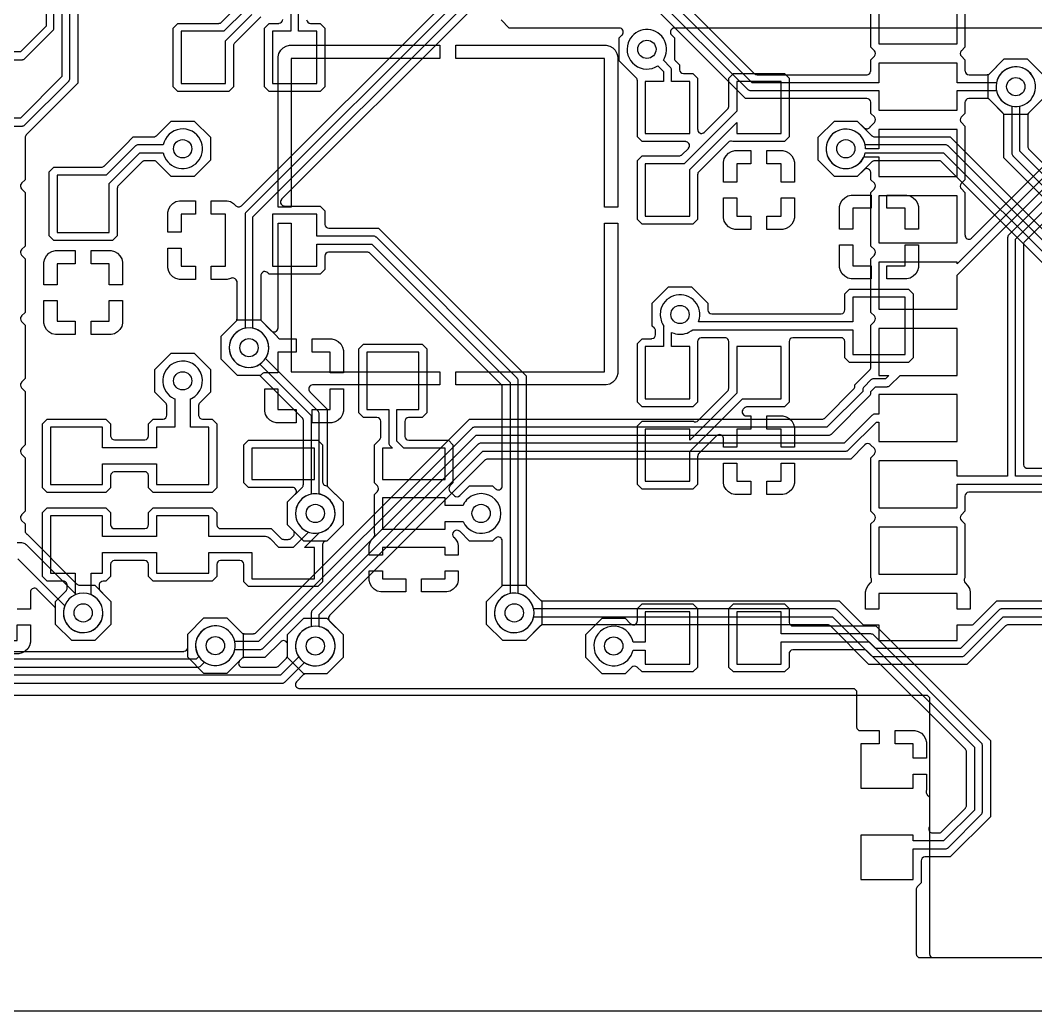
# Model space of a CAD drawing. Header units: millimetres. Extents: x 0 to 122, y 0 to 48.
# Drawn here: x 55.31 to 74.76, y 0 to 18.97 of the extents above; entities that cross this region are included whole.
import ezdxf

# ---------------------------------------------------------------- set-up
doc = ezdxf.new("R2010")
doc.units = ezdxf.units.MM

msp = doc.modelspace()

# ---------------------------------------------------------------- linework, layer by layer
at = {"layer": '16_copper'}
for points in [[(76.124, 43.783), (76.124, 18.491), (75.936, 18.491), (75.924, 18.537, 1), (75.206, 18.293), (75.225, 18.247, 0.714263), (75.936, 18.339), (76.124, 18.339), (76.124, 17.177), (73.25, 14.303), (73.25, 14.34), (71.75, 14.34), (71.75, 13.44), (73.25, 13.44), (73.25, 14.087), (76.254, 17.091), (76.259, 17.098), (76.264, 17.104, 0.087651), (76.274, 17.129), (76.275, 17.136), (76.276, 17.145), (76.276, 43.815)], [(55.123, 18.215), (55.345, 18.215), (55.353, 18.216), (55.362, 18.217, 0.087654), (55.386, 18.227), (55.392, 18.232), (55.399, 18.238), (55.934, 18.773), (55.939, 18.78), (55.944, 18.786, 0.087651), (55.954, 18.811), (55.955, 18.818), (55.956, 18.827), (55.956, 21.854), (56.002, 21.866, 1), (55.758, 22.584), (55.712, 22.565, 0.714263), (55.804, 21.854), (55.804, 18.858), (55.313, 18.368), (55.091, 18.368)], [(55.123, 16.945), (55.345, 16.945), (55.353, 16.946), (55.362, 16.947, 0.087654), (55.386, 16.957), (55.392, 16.962), (55.399, 16.968), (56.239, 17.808), (56.244, 17.814), (56.249, 17.821, 0.087651), (56.259, 17.845), (56.26, 17.853), (56.261, 17.862), (56.261, 21.589)], [(56.413, 21.495), (56.413, 17.767), (55.425, 16.778), (55.42, 16.771), (55.414, 16.765, 0.087651), (55.404, 16.74), (55.404, 16.733), (55.402, 16.724), (55.402, 15.917), (55.334, 15.849), (55.331, 15.844, 0.392527), (55.334, 15.741), (55.402, 15.673), (55.402, 14.647), (55.334, 14.579), (55.331, 14.574, 0.392527), (55.334, 14.471), (55.402, 14.403), (55.402, 13.377), (55.334, 13.309), (55.331, 13.304, 0.392527), (55.334, 13.201), (55.402, 13.133), (55.402, 12.107), (55.334, 12.039), (55.331, 12.034, 0.392527), (55.334, 11.931), (55.402, 11.863), (55.402, 10.837), (55.334, 10.769), (55.331, 10.764, 0.392527), (55.334, 10.661), (55.402, 10.593), (55.402, 9.567), (55.334, 9.499), (55.331, 9.494, 0.392527), (55.334, 9.391), (55.402, 9.323), (55.402, 9.191), (55.403, 9.185, 0.227035), (55.438, 9.127), (55.441, 9.125), (56.393, 8.173), (56.4, 8.168), (56.406, 8.162, 0.087651), (56.431, 8.152), (56.438, 8.152), (56.447, 8.151), (56.735, 8.151), (57.046, 7.84), (57.046, 7.4), (56.735, 7.089), (56.295, 7.089), (55.984, 7.4), (55.984, 7.688), (55.983, 7.696), (55.983, 7.705, 0.087654), (55.972, 7.729), (55.967, 7.735), (55.962, 7.742), (55.634, 8.07), (55.632, 8.072), (55.63, 8.074, 0.54841), (55.507, 8.037), (55.506, 8.028), (55.504, 8.021, 0.01577), (55.504, 8.016), (55.504, 7.692), (55.25, 7.692)], [(65.614, 21.274), (69.241, 17.646), (69.248, 17.641), (69.254, 17.636, 0.087651), (69.279, 17.626), (69.286, 17.625), (69.295, 17.624), (71.75, 17.624), (71.75, 17.25), (73.25, 17.25), (73.25, 17.624), (74.004, 17.624), (74.016, 17.578, 1), (74.734, 17.822), (74.715, 17.868, 0.714263), (74.004, 17.776), (73.25, 17.776), (73.25, 18.15), (71.75, 18.15), (71.75, 17.776), (69.327, 17.776), (65.721, 21.381)], [(65.958, 21.36), (69.367, 17.951), (69.374, 17.946), (69.381, 17.94, 0.087651), (69.405, 17.93), (69.413, 17.93), (69.421, 17.929), (71.521, 17.929), (71.527, 17.929, 0.334879), (71.595, 17.989), (71.597, 17.994), (71.597, 17.998), (71.597, 17.998), (71.597, 18), (71.598, 18.005), (71.598, 18.213), (71.666, 18.281), (71.669, 18.286, 0.392527), (71.666, 18.389), (71.598, 18.457), (71.598, 19.483)], [(75.439, 9.931), (73.479, 9.931), (73.473, 9.931, 0.392588), (73.402, 9.855), (73.402, 9.567), (73.334, 9.499), (73.331, 9.494, 0.39257), (73.334, 9.391), (73.402, 9.323), (73.402, 8.296), (73.399, 8.292, 0.371201), (73.406, 8.193), (73.453, 8.146), (73.487, 8.088), (73.504, 8.023), (73.504, 7.692), (73.25, 7.692), (73.25, 7.99), (71.75, 7.99), (71.75, 7.692), (71.496, 7.692), (71.496, 8.023), (71.513, 8.088), (71.547, 8.146), (71.594, 8.193, 0.071785), (71.607, 8.21), (71.609, 8.216, 0.200634), (71.603, 8.288), (71.601, 8.293), (71.598, 8.296), (71.598, 9.323), (71.666, 9.391), (71.669, 9.396, 0.392527), (71.666, 9.499), (71.598, 9.567), (71.598, 10.593), (71.666, 10.661), (71.669, 10.666, 0.39257), (71.666, 10.769), (71.595, 10.839), (71.591, 10.843, 0.39257), (71.487, 10.839), (71.215, 10.566), (64.261, 10.566), (64.253, 10.565), (64.244, 10.565, 0.087654), (64.22, 10.554), (64.214, 10.549), (64.207, 10.544), (61.233, 7.57), (61.23, 7.565, 0.39257), (61.233, 7.462), (61.491, 7.205), (61.491, 6.765), (61.18, 6.454), (60.74, 6.454), (60.429, 6.765), (60.429, 7.013), (60.429, 7.016), (60.429, 7.019, 0.54841), (60.316, 7.08), (60.309, 7.074), (60.303, 7.07, 0.015772), (60.299, 7.067), (59.996, 6.764), (59.601, 6.764), (59.592, 6.763), (59.584, 6.762, 0.087654), (59.559, 6.752), (59.554, 6.747), (59.547, 6.742), (59.267, 6.462), (58.828, 6.462), (58.517, 6.773), (58.517, 7.212), (58.828, 7.523), (59.267, 7.523), (59.547, 7.244), (59.554, 7.238), (59.56, 7.233, 0.087651), (59.585, 7.223), (59.592, 7.222), (59.601, 7.221), (59.775, 7.221), (59.784, 7.222), (59.792, 7.223, 0.087654), (59.817, 7.233), (59.822, 7.238), (59.829, 7.244), (63.914, 11.328), (70.664, 11.328), (70.672, 11.33), (70.68, 11.33, 0.087654), (70.705, 11.341), (70.71, 11.345), (70.717, 11.351), (71.27, 11.904), (71.276, 11.911), (71.281, 11.917, 0.087651), (71.291, 11.942), (71.292, 11.949), (71.293, 11.958), (71.293, 11.989), (71.575, 12.272), (71.58, 12.279), (71.586, 12.285, 0.087651), (71.596, 12.31), (71.596, 12.317), (71.598, 12.326), (71.598, 13.133), (71.666, 13.201), (71.669, 13.206, 0.392527), (71.666, 13.309), (71.598, 13.377), (71.598, 14.403), (71.666, 14.471), (71.669, 14.476, 0.39257), (71.666, 14.579), (71.598, 14.647), (71.598, 15.673), (71.666, 15.741), (71.669, 15.746, 0.392527), (71.666, 15.849), (71.598, 15.917), (71.598, 16.053), (71.597, 16.056), (71.597, 16.059, 0.548396), (71.484, 16.12), (71.477, 16.114), (71.471, 16.11, 0.015772), (71.468, 16.107), (71.34, 15.979), (70.9, 15.979), (70.589, 16.29), (70.589, 16.73), (70.9, 17.041), (71.34, 17.041), (71.468, 16.913), (71.47, 16.911), (71.472, 16.909, 0.414972), (71.586, 16.926), (71.589, 16.934), (71.591, 16.936), (71.666, 17.011), (71.669, 17.016, 0.392527), (71.666, 17.119), (71.598, 17.187), (71.598, 17.395), (71.597, 17.401, 0.392588), (71.521, 17.471), (69.2, 17.471), (65.635, 21.037)], [(73.402, 19.483), (73.402, 18.457), (73.334, 18.389), (73.331, 18.384, 0.39257), (73.334, 18.281), (73.402, 18.213), (73.402, 18.005), (73.403, 17.999, 0.392588), (73.479, 17.929), (73.822, 17.929), (73.83, 17.93), (73.839, 17.93, 0.087654), (73.863, 17.941), (73.869, 17.946), (73.876, 17.951), (74.155, 18.231), (74.595, 18.231), (74.906, 17.92)], [(74.906, 17.48), (74.595, 17.169), (74.155, 17.169), (73.876, 17.449), (73.869, 17.454), (73.862, 17.46, 0.087651), (73.838, 17.47), (73.83, 17.47), (73.822, 17.471), (73.479, 17.471), (73.473, 17.471, 0.392588), (73.402, 17.395), (73.402, 17.187), (73.334, 17.119), (73.331, 17.114, 0.39257), (73.334, 17.011), (73.402, 16.943), (73.402, 15.917), (73.334, 15.849), (73.331, 15.844, 0.39257), (73.334, 15.741), (73.402, 15.673), (73.402, 14.855), (73.403, 14.852), (73.403, 14.849, 0.54841), (73.516, 14.788), (73.523, 14.793), (73.529, 14.797, 0.015772), (73.532, 14.801), (75.949, 17.217)], [(76.429, 17.05), (74.241, 14.863), (74.236, 14.856), (74.231, 14.85, 0.087651), (74.221, 14.825), (74.22, 14.818), (74.219, 14.809), (74.219, 10.236), (73.25, 10.236), (73.25, 10.53), (71.75, 10.53), (71.75, 9.63), (73.25, 9.63), (73.25, 10.084), (75.533, 10.084)], [(76.733, 16.924), (74.546, 14.737), (74.541, 14.73), (74.535, 14.723, 0.087651), (74.525, 14.699), (74.525, 14.691), (74.524, 14.683), (74.524, 10.465), (74.524, 10.459, 0.392588), (74.6, 10.389), (75.66, 10.389)], [(55.262, 8.658), (56.162, 7.757), (56.156, 7.742, 0.534509), (56.54, 7.242), (56.589, 7.248, 1), (56.441, 7.992), (56.393, 7.979), (56.378, 7.973), (55.433, 8.918), (55.428, 8.921), (55.424, 8.926, 0.153125), (55.341, 8.962), (55.325, 8.962), (55.25, 8.962)], [(81.321, 7.391), (74.23, 7.391), (74.221, 7.39), (74.213, 7.389, 0.087654), (74.188, 7.379), (74.183, 7.374), (74.176, 7.369), (73.439, 6.633), (71.561, 6.633), (70.824, 7.369), (70.818, 7.374), (70.811, 7.38, 0.087651), (70.787, 7.39), (70.779, 7.39), (70.77, 7.391), (65.323, 7.391), (65.315, 7.39), (65.306, 7.389, 0.087654), (65.282, 7.379), (65.276, 7.374), (65.269, 7.369), (64.99, 7.089), (64.55, 7.089), (64.239, 7.4), (64.239, 7.84), (64.55, 8.151), (64.99, 8.151), (65.269, 7.871), (65.276, 7.866), (65.283, 7.86, 0.087651), (65.307, 7.85), (65.315, 7.85), (65.323, 7.849), (70.991, 7.849), (71.43, 7.41), (71.437, 7.405), (71.443, 7.399, 0.087651), (71.468, 7.389), (71.475, 7.389), (71.484, 7.388), (71.75, 7.388), (71.75, 7.09), (73.25, 7.09), (73.25, 7.388), (73.516, 7.388), (73.524, 7.389), (73.533, 7.389, 0.087654), (73.557, 7.4), (73.563, 7.405), (73.57, 7.41), (74.009, 7.849), (81.321, 7.849)], [(81.55, 7.696), (74.103, 7.696), (74.095, 7.695), (74.086, 7.694, 0.087654), (74.062, 7.684), (74.056, 7.679), (74.049, 7.674), (73.313, 6.938), (71.687, 6.938), (70.951, 7.674), (70.944, 7.679), (70.937, 7.684, 0.087651), (70.913, 7.694), (70.905, 7.695), (70.897, 7.696), (65.141, 7.696), (65.129, 7.742, 1), (64.411, 7.498), (64.43, 7.452, 0.714263), (65.141, 7.544), (70.865, 7.544), (71.601, 6.808), (71.608, 6.802), (71.615, 6.797, 0.087651), (71.639, 6.787), (71.647, 6.786), (71.655, 6.785), (73.345, 6.785), (73.353, 6.786), (73.362, 6.787, 0.087654), (73.386, 6.797), (73.392, 6.802), (73.399, 6.808), (74.135, 7.544), (81.55, 7.544)], [(54.324, 6.045), (72.676, 6.045), (72.72, 6.001), (72.72, 1.092), (72.721, 1.087, 0.392576), (72.796, 1.016), (90.511, 1.016)]]:
    msp.add_lwpolyline(points, format="xyb", dxfattribs=at)
for points in [[(56.109, 21.621), (56.109, 17.893), (55.313, 17.098), (55.091, 17.098)], [(75.565, 10.236), (74.371, 10.236), (74.371, 14.777), (76.559, 16.965)]]:
    msp.add_lwpolyline(points, dxfattribs=at)
for points in [[(73.25, 19.42), (71.75, 19.42), (71.75, 18.52), (73.25, 18.52)], [(60.246, 15.392), (60.246, 18.273), (60.263, 18.338), (60.297, 18.396), (60.344, 18.443), (60.402, 18.477), (60.467, 18.494), (63.348, 18.494), (63.348, 18.24), (60.5, 18.24), (60.5, 15.392)], [(66.5, 15.392), (66.5, 18.24), (63.652, 18.24), (63.652, 18.494), (66.533, 18.494), (66.598, 18.477), (66.656, 18.443), (66.703, 18.396), (66.737, 18.338), (66.754, 18.273), (66.754, 15.392)], [(73.25, 15.61), (71.75, 15.61), (71.75, 14.71), (73.25, 14.71)], [(63.652, 11.986), (63.652, 12.24), (66.5, 12.24), (66.5, 15.088), (66.754, 15.088), (66.754, 12.207), (66.737, 12.142), (66.703, 12.084), (66.656, 12.037), (66.598, 12.003), (66.533, 11.986)], [(73.25, 9.26), (71.75, 9.26), (71.75, 8.36), (73.25, 8.36)], [(54.652, 6.836), (54.652, 7.09), (55.25, 7.09), (55.25, 7.388), (55.504, 7.388), (55.504, 7.057), (55.487, 6.992), (55.453, 6.934), (55.406, 6.887), (55.348, 6.853), (55.283, 6.836)]]:
    msp.add_lwpolyline(points, close=True, dxfattribs=at)
for points in [[(73.25, 16.88), (71.75, 16.88), (71.75, 16.506), (71.498, 16.506), (71.498, 16.535, 1), (70.742, 16.485), (70.748, 16.436, 0.716592), (71.46, 16.342), (71.465, 16.354), (71.75, 16.354), (71.75, 15.98), (73.25, 15.98)], [(60.74, 8.994), (60.429, 9.305), (60.429, 9.745), (60.709, 10.024), (60.714, 10.031), (60.72, 10.038, 0.087651), (60.73, 10.062), (60.73, 10.07), (60.731, 10.078), (60.731, 11.304), (60.731, 11.309), (60.731, 11.314), (60.73, 11.317), (60.73, 11.321, 0.01577), (60.728, 11.325), (60.725, 11.332), (60.724, 11.335), (60.723, 11.336), (60.722, 11.341, 0.015774), (60.719, 11.345), (60.714, 11.351), (60.713, 11.353), (60.712, 11.353), (60.712, 11.354), (60.709, 11.358), (59.92, 12.147), (59.913, 12.152), (59.906, 12.158, 0.087651), (59.882, 12.168), (59.874, 12.168), (59.866, 12.169), (59.47, 12.169), (59.159, 12.48), (59.159, 12.92), (59.47, 13.231), (59.91, 13.231), (60.116, 13.024), (60.118, 13.023), (60.12, 13.021, 0.54841), (60.243, 13.058), (60.244, 13.066), (60.246, 13.074, 0.01577), (60.246, 13.078), (60.246, 15.088), (60.5, 15.088), (60.5, 12.24), (63.348, 12.24), (63.348, 11.986), (60.911, 11.986), (60.908, 11.986), (60.906, 11.986, 0.54841), (60.845, 11.873), (60.85, 11.866), (60.854, 11.859, 0.015772), (60.857, 11.856), (61.189, 11.525), (61.189, 10.078), (61.189, 10.072), (61.189, 10.072), (61.189, 10.072), (61.19, 10.07), (61.19, 10.061, 0.087654), (61.201, 10.037), (61.206, 10.031), (61.211, 10.024), (61.491, 9.745), (61.491, 9.305), (61.18, 8.994)], [(59.121, 6.621, 0.301666), (59.419, 6.916), (59.902, 6.916), (59.91, 6.918), (59.918, 6.918, 0.087654), (59.943, 6.929), (59.948, 6.933), (59.955, 6.939), (64.04, 11.024), (70.79, 11.024), (70.798, 11.025), (70.807, 11.025, 0.087654), (70.831, 11.036), (70.837, 11.041), (70.844, 11.046), (71.575, 11.778), (71.58, 11.784), (71.586, 11.791, 0.087651), (71.596, 11.815), (71.596, 11.823), (71.598, 11.831), (71.598, 11.863), (71.687, 11.952), (71.909, 11.952), (71.917, 11.954), (71.925, 11.954, 0.087654), (71.95, 11.965), (71.956, 11.969), (71.962, 11.975), (72.158, 12.17), (73.25, 12.17), (73.25, 13.07), (71.75, 13.07), (71.75, 12.17), (71.942, 12.17), (71.877, 12.105), (71.655, 12.105), (71.647, 12.104), (71.638, 12.103, 0.087654), (71.614, 12.093), (71.608, 12.088), (71.601, 12.082), (71.468, 11.949), (71.462, 11.942), (71.457, 11.935, 0.087651), (71.447, 11.911), (71.446, 11.903), (71.445, 11.895), (71.445, 11.863), (70.758, 11.176), (64.009, 11.176), (64, 11.175), (63.992, 11.174, 0.087654), (63.967, 11.164), (63.962, 11.159), (63.955, 11.154), (59.87, 7.069), (59.419, 7.069), (59.406, 7.114, 1), (58.688, 6.871), (58.707, 6.825, 0.303347), (59.072, 6.614)], [(61.034, 9.153, 0.818106), (61.036, 9.896), (61.036, 11.43), (61.035, 11.438), (61.034, 11.447, 0.087654), (61.024, 11.471), (61.019, 11.477), (61.014, 11.484), (60.006, 12.491), (60.03, 12.532, 1), (59.35, 12.868), (59.331, 12.822, 0.714262), (59.899, 12.384), (60.884, 11.398), (60.884, 9.896), (60.838, 9.884, 0.876976), (60.985, 9.147)], [(61.034, 6.613, 0.818106), (61.036, 7.356), (61.036, 7.588), (64.167, 10.719), (71.12, 10.719), (71.128, 10.72), (71.137, 10.721, 0.087654), (71.161, 10.731), (71.167, 10.736), (71.174, 10.741), (71.707, 11.274), (71.75, 11.274), (71.75, 10.9), (73.25, 10.9), (73.25, 11.8), (71.75, 11.8), (71.75, 11.426), (71.675, 11.426), (71.667, 11.425), (71.658, 11.424, 0.087654), (71.634, 11.414), (71.628, 11.409), (71.621, 11.404), (71.088, 10.871), (64.135, 10.871), (64.127, 10.87), (64.118, 10.869, 0.087654), (64.094, 10.859), (64.088, 10.854), (64.081, 10.849), (60.906, 7.674), (60.901, 7.667), (60.896, 7.661, 0.087651), (60.886, 7.636), (60.885, 7.629), (60.884, 7.62), (60.884, 7.356), (60.838, 7.344, 0.876976), (60.985, 6.607)]]:
    msp.add_lwpolyline(points, format="xyb", close=True, dxfattribs=at)
at = {"layer": '1_copper'}
for points in [[(60.99, 18.76), (60.641, 18.76), (60.641, 19.258), (60.751, 19.369), (60.792, 19.345, 1), (61.128, 20.025), (61.082, 20.044, 0.714262), (60.644, 19.476), (60.511, 19.344), (60.506, 19.337), (60.501, 19.331, 0.087651), (60.491, 19.306), (60.49, 19.299), (60.489, 19.29), (60.489, 18.76), (60.14, 18.76), (60.14, 17.76), (60.99, 17.76)], [(68.13, 17.8), (67.781, 17.8), (67.781, 18.02), (67.78, 18.028), (67.779, 18.037, 0.087654), (67.769, 18.061), (67.764, 18.067), (67.759, 18.074), (67.626, 18.206), (67.65, 18.247, 1), (66.97, 18.583), (66.951, 18.537, 0.714262), (67.519, 18.099), (67.629, 17.988), (67.629, 17.8), (67.28, 17.8), (67.28, 16.8), (68.13, 16.8)], [(76.909, 13.598, 1), (76.761, 14.342), (76.713, 14.329, 0.063998), (76.626, 14.286), (74.451, 16.462), (74.451, 17.329), (74.497, 17.341, 1), (74.253, 18.059), (74.207, 18.04, 0.714263), (74.299, 17.329), (74.299, 16.43), (74.3, 16.422), (74.301, 16.413, 0.087654), (74.311, 16.389), (74.316, 16.383), (74.321, 16.376), (76.519, 14.179), (76.495, 14.138, 0.577348), (76.86, 13.592)], [(55.952, 14.753), (55.863, 14.842), (55.863, 16.068), (55.952, 16.157), (56.863, 16.157), (56.871, 16.159), (56.879, 16.159, 0.087654), (56.904, 16.17), (56.909, 16.174), (56.916, 16.18), (57.319, 16.582), (57.475, 16.739), (57.867, 16.739), (57.875, 16.74), (57.884, 16.74, 0.087654), (57.908, 16.751), (57.914, 16.756), (57.921, 16.761), (58.2, 17.041), (58.64, 17.041), (58.951, 16.73), (58.951, 16.29), (58.64, 15.979), (58.2, 15.979), (57.921, 16.259), (57.914, 16.264), (57.907, 16.27, 0.087651), (57.883, 16.28), (57.875, 16.28), (57.867, 16.281), (57.696, 16.281), (57.688, 16.28), (57.679, 16.28, 0.087654), (57.655, 16.269), (57.649, 16.264), (57.642, 16.259), (57.19, 15.806), (57.185, 15.8), (57.179, 15.793, 0.087651), (57.169, 15.769), (57.169, 15.761), (57.167, 15.753), (57.167, 14.842), (57.078, 14.753)], [(57.015, 15.847), (57.602, 16.434), (58.049, 16.434), (58.061, 16.388, 1), (58.779, 16.632), (58.76, 16.678, 0.714263), (58.049, 16.586), (57.57, 16.586), (57.562, 16.585), (57.553, 16.584, 0.087654), (57.529, 16.574), (57.523, 16.569), (57.516, 16.564), (56.957, 16.005), (56.015, 16.005), (56.015, 14.905), (57.015, 14.905)], [(75.639, 13.598, 1), (75.491, 14.342), (75.443, 14.329, 0.063998), (75.356, 14.286), (73.079, 16.564), (73.072, 16.569), (73.066, 16.574, 0.087651), (73.041, 16.584), (73.034, 16.585), (73.025, 16.586), (71.491, 16.586), (71.479, 16.632, 1), (70.761, 16.388), (70.78, 16.342, 0.714263), (71.491, 16.434), (72.993, 16.434), (75.249, 14.179), (75.225, 14.138, 0.577348), (75.59, 13.592)], [(64.844, 7.248, 0.818106), (64.846, 7.991), (64.846, 12.065), (64.845, 12.073), (64.844, 12.082, 0.087654), (64.834, 12.106), (64.829, 12.112), (64.824, 12.119), (62.129, 14.814), (62.122, 14.819), (62.116, 14.824, 0.087651), (62.091, 14.834), (62.084, 14.835), (62.075, 14.836), (60.99, 14.836), (60.99, 15.26), (60.14, 15.26), (60.14, 14.26), (60.99, 14.26), (60.99, 14.684), (62.043, 14.684), (64.694, 12.033), (64.694, 7.991), (64.648, 7.979, 0.876976), (64.795, 7.242)], [(67.217, 9.988), (67.128, 10.077), (67.128, 11.203), (67.217, 11.292), (68.197, 11.292), (68.2, 11.29, 0.332584), (68.29, 11.303), (68.855, 11.869), (68.86, 11.875), (68.866, 11.882, 0.087651), (68.876, 11.906), (68.876, 11.914), (68.878, 11.922), (68.878, 12.815), (68.878, 12.815), (68.878, 12.821, 0.31596), (68.823, 12.889), (68.814, 12.89), (68.807, 12.891, 0.01653), (68.802, 12.891), (68.358, 12.891), (68.355, 12.891), (68.352, 12.891, 0.370925), (68.282, 12.82), (68.282, 12.815), (68.282, 12.815), (68.282, 11.657), (68.193, 11.568), (67.217, 11.568), (67.128, 11.657), (67.128, 12.783), (67.217, 12.872), (67.4, 12.872), (67.406, 12.873, 0.392588), (67.476, 12.949), (67.476, 13.022), (67.475, 13.03), (67.475, 13.039, 0.087654), (67.464, 13.063), (67.459, 13.069), (67.454, 13.076), (67.414, 13.115), (67.414, 13.555), (67.725, 13.866), (68.165, 13.866), (68.476, 13.555), (68.476, 13.425), (68.476, 13.419, 0.392588), (68.552, 13.349), (71.026, 13.349), (71.032, 13.349, 0.392588), (71.103, 13.425), (71.103, 13.733), (71.192, 13.822), (72.318, 13.822), (72.407, 13.733), (72.407, 12.507), (72.318, 12.418), (71.192, 12.418), (71.103, 12.507), (71.103, 12.815), (71.102, 12.821, 0.392588), (71.026, 12.891), (70.108, 12.891), (70.105, 12.891), (70.102, 12.891, 0.370925), (70.032, 12.82), (70.032, 12.815), (70.032, 12.815), (70.032, 11.657), (69.943, 11.568), (69.232, 11.568), (69.224, 11.566), (69.216, 11.566, 0.069383), (69.191, 11.555), (69.186, 11.551), (69.179, 11.545), (69.157, 11.524, 0.572911), (69.191, 11.397), (69.199, 11.396), (69.206, 11.394, 0.015791), (69.211, 11.394), (69.303, 11.394), (69.303, 11.14), (69.03, 11.14), (69.03, 10.792), (68.776, 10.792), (68.776, 10.959), (68.776, 10.962), (68.776, 10.964, 0.54841), (68.663, 11.025), (68.656, 11.02), (68.649, 11.016, 0.015772), (68.646, 11.013), (68.305, 10.671), (68.302, 10.668), (68.301, 10.667), (68.299, 10.664), (68.294, 10.658, 0.015775), (68.292, 10.654), (68.29, 10.65), (68.289, 10.649), (68.288, 10.644), (68.285, 10.638, 0.015767), (68.284, 10.634), (68.284, 10.63), (68.283, 10.628), (68.283, 10.623), (68.282, 10.618), (68.282, 10.077), (68.193, 9.988)], [(68.13, 12.72), (67.781, 12.72), (67.781, 12.993), (67.823, 12.976, 0.198911), (68.113, 12.995), (68.156, 13.02), (68.187, 13.044), (71.255, 13.044), (71.255, 12.57), (72.255, 12.57), (72.255, 13.67), (71.255, 13.67), (71.255, 13.196), (68.297, 13.196), (68.304, 13.213, 1), (67.586, 13.457), (67.573, 13.409, 0.165099), (67.605, 13.167), (67.63, 13.124), (67.633, 13.12), (67.632, 13.116, 0.015767), (67.631, 13.111), (67.63, 13.104), (67.629, 13.095), (67.629, 12.72), (67.28, 12.72), (67.28, 11.72), (68.13, 11.72)], [(55.825, 9.927), (55.736, 10.016), (55.736, 11.242), (55.825, 11.331), (56.951, 11.331), (57.04, 11.242), (57.04, 11.01), (57.041, 11.004, 0.392588), (57.117, 10.934), (57.691, 10.934), (57.697, 10.935, 0.392588), (57.768, 11.01), (57.768, 11.242), (57.857, 11.331), (58.039, 11.331), (58.045, 11.332, 0.392588), (58.115, 11.408), (58.115, 11.588), (58.114, 11.596), (58.113, 11.605, 0.087654), (58.103, 11.629), (58.098, 11.635), (58.093, 11.642), (57.889, 11.845), (57.889, 12.285), (58.2, 12.596), (58.64, 12.596), (58.951, 12.285), (58.951, 11.845), (58.747, 11.642), (58.742, 11.635), (58.737, 11.628, 0.087651), (58.727, 11.604), (58.726, 11.596), (58.725, 11.588), (58.725, 11.408), (58.726, 11.402, 0.392588), (58.801, 11.331), (58.983, 11.331), (59.072, 11.242), (59.072, 10.016), (58.983, 9.927), (57.857, 9.927), (57.768, 10.016), (57.768, 10.248), (57.767, 10.254, 0.392588), (57.691, 10.324), (57.117, 10.324), (57.111, 10.323, 0.392588), (57.04, 10.248), (57.04, 10.016), (56.951, 9.927)], [(63.445, 10.775), (62.653, 10.775), (62.521, 10.907), (62.521, 11.515), (62.945, 11.515), (62.945, 12.615), (61.945, 12.615), (61.945, 11.515), (62.369, 11.515), (62.369, 10.875), (62.37, 10.867), (62.371, 10.858, 0.087654), (62.381, 10.834), (62.386, 10.828), (62.391, 10.821), (62.437, 10.775), (62.245, 10.775), (62.245, 10.175), (63.445, 10.175)], [(56.888, 10.477), (57.92, 10.477), (57.92, 10.079), (58.92, 10.079), (58.92, 11.179), (58.572, 11.179), (58.572, 11.719), (58.588, 11.725, 1), (58.252, 12.405), (58.209, 12.38, 0.577351), (58.252, 11.725), (58.268, 11.719), (58.268, 11.179), (57.92, 11.179), (57.92, 10.781), (56.888, 10.781), (56.888, 11.179), (55.888, 11.179), (55.888, 10.079), (56.888, 10.079)], [(56.295, 7.089), (55.984, 7.4), (55.984, 7.84), (56.188, 8.043), (56.193, 8.05), (56.198, 8.057, 0.087651), (56.208, 8.081), (56.209, 8.088), (56.21, 8.097), (56.21, 8.15, 0.414214), (56.134, 8.227), (55.825, 8.227), (55.736, 8.316), (55.736, 9.542), (55.825, 9.631), (56.951, 9.631), (57.04, 9.542), (57.04, 9.31), (57.041, 9.304, 0.392588), (57.117, 9.234), (57.691, 9.234), (57.697, 9.235, 0.392588), (57.768, 9.31), (57.768, 9.542), (57.857, 9.631), (58.983, 9.631), (59.072, 9.542), (59.072, 9.31), (59.073, 9.304, 0.392588), (59.149, 9.234), (60.117, 9.234), (60.301, 9.05), (60.308, 9.045), (60.315, 9.039, 0.087651), (60.339, 9.029), (60.347, 9.029), (60.355, 9.027), (60.443, 9.027), (60.451, 9.029), (60.459, 9.029, 0.087664), (60.484, 9.04), (60.489, 9.044), (60.496, 9.05), (60.537, 9.09, 0.414231), (60.537, 9.198), (60.429, 9.305), (60.429, 9.745), (60.577, 9.893), (60.579, 9.895), (60.581, 9.897, 0.54841), (60.544, 10.02), (60.535, 10.021), (60.528, 10.022, 0.015781), (60.523, 10.023), (59.682, 10.023), (59.593, 10.112), (59.593, 10.838), (59.682, 10.927), (61.008, 10.927), (61.097, 10.838), (61.097, 10.132), (61.098, 10.126, 0.237984), (61.133, 10.067), (61.138, 10.065, 0.093944), (61.174, 10.056), (61.18, 10.056), (61.491, 9.745), (61.491, 9.305), (61.18, 8.994), (61.174, 8.994, 0.414214), (61.097, 8.918), (61.097, 8.212), (61.008, 8.123), (59.682, 8.123), (59.593, 8.212), (59.593, 8.548), (59.592, 8.554, 0.392588), (59.516, 8.624), (59.149, 8.624), (59.143, 8.623, 0.392588), (59.072, 8.548), (59.072, 8.316), (58.983, 8.227), (57.857, 8.227), (57.768, 8.316), (57.768, 8.548), (57.767, 8.554, 0.392588), (57.691, 8.624), (57.117, 8.624), (57.111, 8.623, 0.392588), (57.04, 8.548), (57.04, 8.316), (56.951, 8.227), (56.896, 8.227, 0.335722), (56.823, 8.171), (56.822, 8.166, 0.034215), (56.82, 8.15), (56.82, 8.097), (56.821, 8.091, 0.000104), (56.821, 8.091), (56.821, 8.089), (56.822, 8.08, 0.087654), (56.832, 8.056), (56.837, 8.05), (56.842, 8.043), (57.046, 7.84), (57.046, 7.4), (56.735, 7.089)], [(56.589, 7.248, 0.716592), (56.683, 7.96), (56.667, 7.966), (56.667, 8.379), (56.888, 8.379), (56.888, 8.777), (57.92, 8.777), (57.92, 8.379), (58.92, 8.379), (58.92, 8.777), (59.745, 8.777), (59.745, 8.275), (60.945, 8.275), (60.945, 8.875), (60.753, 8.875), (61.014, 9.136), (61.019, 9.143), (61.024, 9.149), (61.025, 9.152), (61.026, 9.152), (61.034, 9.153), (61.082, 9.166, 1), (60.838, 9.884), (60.792, 9.865, 0.621842), (60.792, 9.185), (60.831, 9.169), (60.537, 8.875), (60.261, 8.875), (60.099, 9.037), (60.094, 9.04), (60.09, 9.045, 0.153125), (60.007, 9.081), (59.991, 9.081), (58.92, 9.081), (58.92, 9.479), (57.92, 9.479), (57.92, 9.081), (56.888, 9.081), (56.888, 9.479), (55.888, 9.479), (55.888, 8.379), (56.363, 8.379), (56.363, 7.966), (56.347, 7.96, 0.820679), (56.54, 7.242)], [(64.209, 9.153, 1), (64.061, 9.897), (64.013, 9.884, 0.198914), (63.795, 9.693), (63.789, 9.677), (63.445, 9.677), (63.445, 9.825), (62.245, 9.825), (62.245, 9.225), (63.445, 9.225), (63.445, 9.373), (63.789, 9.373), (63.795, 9.357, 0.303347), (64.16, 9.147)], [(66.455, 6.454), (66.144, 6.765), (66.144, 7.205), (66.455, 7.516), (66.895, 7.516), (66.998, 7.413), (67, 7.411), (67.002, 7.409, 0.54841), (67.125, 7.446), (67.126, 7.455), (67.127, 7.462, 0.015781), (67.128, 7.467), (67.128, 7.703), (67.217, 7.792), (68.193, 7.792), (68.282, 7.703), (68.282, 6.577), (68.193, 6.488), (67.217, 6.488), (67.126, 6.578), (67.122, 6.582, 0.39257), (67.019, 6.578), (66.895, 6.454)], [(66.749, 6.613, 0.301666), (67.046, 6.909), (67.28, 6.909), (67.28, 6.64), (68.13, 6.64), (68.13, 7.64), (67.28, 7.64), (67.28, 7.061), (67.046, 7.061), (67.034, 7.107, 1), (66.316, 6.863), (66.335, 6.817, 0.303347), (66.7, 6.607)], [(72.41, 3.099), (73.025, 3.099), (73.033, 3.1), (73.042, 3.101, 0.087654), (73.066, 3.111), (73.072, 3.116), (73.079, 3.121), (73.714, 3.756), (73.719, 3.763), (73.724, 3.769, 0.087651), (73.734, 3.794), (73.735, 3.801), (73.736, 3.81), (73.736, 5.08), (73.735, 5.088), (73.734, 5.097, 0.087654), (73.724, 5.121), (73.719, 5.127), (73.714, 5.134), (71.654, 7.194), (71.647, 7.199), (71.641, 7.204, 0.087651), (71.616, 7.214), (71.609, 7.215), (71.6, 7.216), (69.88, 7.216), (69.88, 7.64), (69.03, 7.64), (69.03, 6.64), (69.88, 6.64), (69.88, 7.064), (71.568, 7.064), (73.584, 5.048), (73.584, 3.842), (72.993, 3.251), (72.41, 3.251), (72.41, 3.36), (71.41, 3.36), (71.41, 2.51), (72.41, 2.51)]]:
    msp.add_lwpolyline(points, format="xyb", close=True, dxfattribs=at)
for points in [[(63.905, 19.132), (60.316, 15.542), (60.314, 15.54), (60.312, 15.538, 0.54841), (60.349, 15.415), (60.358, 15.414), (60.365, 15.413, 0.01577), (60.37, 15.412), (61.053, 15.412), (61.142, 15.323), (61.142, 15.065), (61.143, 15.059, 0.392588), (61.219, 14.989), (62.17, 14.989), (64.999, 12.16), (64.999, 8.173), (64.999, 8.167, 0.000104), (64.999, 8.167), (65, 8.165), (65, 8.156, 0.087654), (65.011, 8.132), (65.016, 8.126), (65.021, 8.119), (65.301, 7.84), (65.301, 7.4), (64.99, 7.089), (64.55, 7.089), (64.239, 7.4), (64.239, 7.84), (64.519, 8.119), (64.524, 8.126), (64.53, 8.133, 0.087651), (64.54, 8.157), (64.54, 8.165), (64.541, 8.173), (64.541, 8.997), (64.541, 9), (64.541, 9.003, 0.548396), (64.428, 9.064), (64.421, 9.058), (64.415, 9.054, 0.015772), (64.411, 9.051), (64.355, 8.994), (63.915, 8.994), (63.726, 9.183), (63.722, 9.187, 0.35598), (63.619, 9.183), (63.611, 9.176, 0.393452), (63.608, 9.072), (63.611, 9.068), (63.648, 9.031), (63.682, 8.973), (63.699, 8.908), (63.699, 8.725), (63.445, 8.725), (63.445, 8.875), (62.245, 8.875), (62.245, 8.725), (61.991, 8.725), (61.991, 8.908), (62.008, 8.973), (62.042, 9.031), (62.079, 9.068), (62.082, 9.073, 0.259706), (62.093, 9.154), (62.093, 9.156), (62.093, 9.888), (62.151, 9.946), (62.154, 9.951, 0.39257), (62.151, 10.054), (62.093, 10.112), (62.093, 10.838), (62.194, 10.94), (62.199, 10.946), (62.205, 10.953, 0.087651), (62.215, 10.977), (62.215, 10.985), (62.216, 10.987, 0.003466), (62.216, 10.988), (62.216, 10.993), (62.216, 11.286), (62.216, 11.292, 0.392588), (62.14, 11.363), (61.882, 11.363), (61.793, 11.452), (61.793, 12.678), (61.882, 12.767), (63.008, 12.767), (63.097, 12.678), (63.097, 11.452), (63.008, 11.363), (62.75, 11.363), (62.744, 11.362, 0.392588), (62.674, 11.286), (62.674, 11.004), (62.674, 10.998, 0.392588), (62.75, 10.927), (63.508, 10.927), (63.597, 10.838), (63.597, 10.112), (63.539, 10.054), (63.536, 10.049, 0.392527), (63.539, 9.946), (63.619, 9.867), (63.623, 9.863, 0.392561), (63.726, 9.867), (63.915, 10.056), (64.355, 10.056), (64.411, 9.999), (64.414, 9.997), (64.415, 9.995, 0.54841), (64.539, 10.032), (64.54, 10.041), (64.541, 10.048, 0.015781), (64.541, 10.053), (64.541, 11.939), (64.54, 11.947), (64.54, 11.956, 0.087654), (64.529, 11.98), (64.524, 11.986), (64.519, 11.993), (62.003, 14.509), (61.996, 14.514), (61.989, 14.52, 0.087651), (61.965, 14.53), (61.957, 14.53), (61.949, 14.531), (61.219, 14.531), (61.213, 14.531, 0.392588), (61.142, 14.455), (61.142, 14.197), (61.053, 14.108), (60.077, 14.108), (60.049, 14.136, 0.572901), (59.921, 14.103), (59.92, 14.094), (59.919, 14.087, 0.015781), (59.919, 14.082), (59.919, 13.253), (59.92, 13.245), (59.92, 13.236, 0.087654), (59.931, 13.212), (59.936, 13.206), (59.941, 13.199), (60.228, 12.912), (60.231, 12.909, 0.273089), (60.297, 12.869), (60.593, 12.869), (60.593, 12.615), (60.245, 12.615), (60.245, 12.217), (59.989, 12.217), (59.981, 12.216), (59.972, 12.215, 0.087654), (59.948, 12.205), (59.942, 12.2), (59.935, 12.195), (59.91, 12.169), (59.47, 12.169), (59.159, 12.48), (59.159, 12.92), (59.439, 13.199), (59.444, 13.206), (59.45, 13.213, 0.087651), (59.46, 13.237), (59.46, 13.245), (59.461, 13.253), (59.461, 13.963), (59.461, 13.966), (59.461, 13.97, 0.363453), (59.366, 14.036), (59.359, 14.034), (59.353, 14.032, 0.020315), (59.347, 14.029), (59.338, 14.023), (59.273, 14.006), (58.967, 14.006), (58.967, 14.26), (59.24, 14.26), (59.24, 15.26), (58.967, 15.26), (58.967, 15.514), (59.273, 15.514), (59.338, 15.497), (59.396, 15.463), (59.439, 15.42, 0.414222), (59.547, 15.42), (63.582, 19.455)], [(63.819, 19.476), (59.636, 15.294), (59.631, 15.287), (59.626, 15.281, 0.087651), (59.616, 15.256), (59.615, 15.249), (59.614, 15.24), (59.614, 13.071), (59.568, 13.059, 0.876976), (59.715, 12.322), (59.764, 12.328, 0.818106), (59.766, 13.071), (59.766, 15.208), (63.926, 19.369)], [(59.919, 19.04), (59.415, 18.536), (59.41, 18.53), (59.404, 18.523, 0.087651), (59.394, 18.499), (59.394, 18.491), (59.392, 18.483), (59.392, 17.697), (59.303, 17.608), (58.327, 17.608), (58.238, 17.697), (58.238, 18.823), (58.327, 18.912), (59.113, 18.912), (59.121, 18.914), (59.129, 18.914, 0.087654), (59.154, 18.925), (59.159, 18.929), (59.166, 18.935), (59.439, 19.207)], [(60.794, 18.983, 0.392588), (60.87, 18.912), (61.053, 18.912), (61.142, 18.823), (61.142, 17.697), (61.053, 17.608), (60.077, 17.608), (59.988, 17.697), (59.988, 18.823), (60.077, 18.912), (60.26, 18.912), (60.266, 18.913, 0.392588), (60.336, 18.989)], [(75.037, 18.821), (67.838, 18.821), (67.835, 18.821), (67.832, 18.821, 0.548396), (67.771, 18.708), (67.777, 18.701), (67.781, 18.695, 0.015772), (67.784, 18.691), (67.841, 18.635), (67.841, 18.239), (67.842, 18.231), (67.842, 18.222, 0.087654), (67.853, 18.198), (67.858, 18.192), (67.861, 18.188), (67.862, 18.187), (67.862, 18.186), (67.863, 18.185), (67.934, 18.115), (67.934, 18.029), (67.934, 18.023, 0.392588), (68.01, 17.952), (68.193, 17.952), (68.282, 17.863), (68.282, 16.88), (68.283, 16.877), (68.283, 16.874, 0.54841), (68.396, 16.813), (68.403, 16.818), (68.409, 16.822, 0.015772), (68.412, 16.826), (68.855, 17.269), (68.858, 17.272), (68.859, 17.273), (68.861, 17.276), (68.866, 17.282, 0.01577), (68.868, 17.286), (68.87, 17.29), (68.871, 17.291), (68.872, 17.296), (68.875, 17.302, 0.015767), (68.876, 17.306), (68.876, 17.31), (68.877, 17.312), (68.877, 17.317), (68.878, 17.322), (68.878, 17.863), (68.967, 17.952), (69.943, 17.952), (70.032, 17.863), (70.032, 16.737), (69.943, 16.648), (68.963, 16.648), (68.96, 16.65), (68.955, 16.652, 0.312009), (68.87, 16.637), (68.305, 16.071), (68.3, 16.065), (68.294, 16.058, 0.087651), (68.284, 16.034), (68.284, 16.026), (68.282, 16.018), (68.282, 15.157), (68.193, 15.068), (67.217, 15.068), (67.128, 15.157), (67.128, 16.283), (67.217, 16.372), (67.928, 16.372), (67.936, 16.374), (67.944, 16.374, 0.087664), (67.969, 16.385), (67.974, 16.389), (67.981, 16.395), (68.104, 16.518), (68.106, 16.52), (68.108, 16.522, 0.54841), (68.071, 16.645), (68.062, 16.646), (68.055, 16.647, 0.015781), (68.05, 16.648), (67.217, 16.648), (67.128, 16.737), (67.128, 17.815), (67.126, 17.824), (67.126, 17.832, 0.087654), (67.115, 17.857), (67.111, 17.862), (67.105, 17.869), (66.779, 18.195), (66.779, 18.635), (66.836, 18.691), (66.838, 18.694), (66.84, 18.695, 0.54841), (66.803, 18.819), (66.794, 18.82), (66.787, 18.821, 0.015781), (66.782, 18.821), (64.675, 18.821), (64.519, 18.978)], [(75.851, 14.631), (74.303, 16.179), (74.146, 16.335), (74.146, 17.147), (74.145, 17.155), (74.145, 17.164, 0.087654), (74.134, 17.188), (74.129, 17.194), (74.124, 17.201), (73.844, 17.48), (73.844, 17.92), (74.155, 18.231), (74.595, 18.231), (74.906, 17.92)], [(74.906, 17.48), (74.626, 17.201), (74.621, 17.194), (74.615, 17.187, 0.087651), (74.605, 17.163), (74.605, 17.155), (74.604, 17.147), (74.604, 16.556), (74.604, 16.55, 0.006105), (74.605, 16.549), (74.605, 16.548), (74.605, 16.539, 0.087654), (74.616, 16.515), (74.621, 16.509), (74.626, 16.502), (76.605, 14.523)], [(75.012, 14.2), (72.953, 16.259), (72.946, 16.264), (72.939, 16.27, 0.087651), (72.915, 16.28), (72.907, 16.28), (72.899, 16.281), (71.673, 16.281), (71.665, 16.28), (71.656, 16.28, 0.087654), (71.632, 16.269), (71.626, 16.264), (71.619, 16.259), (71.34, 15.979), (70.9, 15.979), (70.589, 16.29), (70.589, 16.73), (70.9, 17.041), (71.34, 17.041), (71.619, 16.761), (71.626, 16.756), (71.633, 16.75, 0.087651), (71.657, 16.74), (71.665, 16.74), (71.673, 16.739), (73.12, 16.739), (75.335, 14.523)], [(54.174, 6.883), (58.441, 6.883), (58.446, 6.884, 0.392588), (58.517, 6.96), (58.517, 7.212), (58.828, 7.523), (59.267, 7.523), (59.578, 7.212), (59.578, 6.773), (59.514, 6.709), (59.512, 6.706), (59.51, 6.705, 0.54841), (59.547, 6.581), (59.556, 6.58), (59.563, 6.579, 0.015781), (59.568, 6.579), (60.199, 6.579), (60.207, 6.58), (60.216, 6.58, 0.087654), (60.24, 6.591), (60.246, 6.596), (60.253, 6.601), (60.407, 6.755), (60.408, 6.757), (60.409, 6.757), (60.41, 6.76), (60.412, 6.762), (60.418, 6.769, 0.087651), (60.428, 6.793), (60.428, 6.801), (60.429, 6.809), (60.429, 7.205), (60.74, 7.516), (61.18, 7.516), (61.491, 7.205), (61.491, 6.765), (61.18, 6.454), (60.784, 6.454), (60.776, 6.453), (60.767, 6.453, 0.087664), (60.743, 6.442), (60.737, 6.437), (60.73, 6.432), (60.601, 6.302), (60.599, 6.3), (60.597, 6.298, 0.54841), (60.634, 6.175), (60.642, 6.174), (60.65, 6.172, 0.015781), (60.654, 6.172), (71.279, 6.172), (71.323, 6.128), (71.323, 5.44), (71.324, 5.435, 0.392588), (71.399, 5.364), (71.758, 5.364), (71.758, 5.11), (71.41, 5.11), (71.41, 4.26), (72.41, 4.26), (72.41, 4.533), (72.664, 4.533), (72.664, 4.227), (72.66, 4.21, 0.218347), (72.67, 4.147), (72.675, 4.143), (72.679, 4.136), (72.72, 4.096), (72.72, 3.521), (72.716, 3.516, 0.481349), (72.763, 3.406), (72.771, 3.405), (72.779, 3.404, 0.015801), (72.783, 3.404), (72.899, 3.404), (72.907, 3.405), (72.916, 3.405, 0.087654), (72.94, 3.416), (72.946, 3.421), (72.953, 3.426), (73.409, 3.882), (73.414, 3.889), (73.42, 3.896, 0.087651), (73.43, 3.92), (73.43, 3.928), (73.431, 3.936), (73.431, 4.954), (73.43, 4.962), (73.43, 4.971, 0.087654), (73.419, 4.995), (73.414, 5.001), (73.409, 5.008), (71.528, 6.889), (71.521, 6.894), (71.514, 6.9, 0.087651), (71.49, 6.91), (71.482, 6.91), (71.474, 6.911), (70.109, 6.911), (70.103, 6.911, 0.392588), (70.032, 6.835), (70.032, 6.577), (69.943, 6.488), (68.967, 6.488), (68.878, 6.577), (68.878, 7.703), (68.967, 7.792), (69.943, 7.792), (70.032, 7.703), (70.032, 7.445), (70.033, 7.439, 0.392588), (70.109, 7.369), (71.695, 7.369), (73.889, 5.175), (73.889, 3.715), (73.12, 2.946), (72.639, 2.946), (72.633, 2.946, 0.392588), (72.562, 2.87), (72.562, 2.447), (72.489, 2.373), (72.483, 2.366), (72.478, 2.36, 0.087651), (72.468, 2.335), (72.467, 2.328), (72.466, 2.319), (72.466, 1.092), (72.467, 1.087, 0.392588), (72.542, 1.016), (90.251, 1.016)], [(54.3, 6.579), (58.71, 6.579), (58.718, 6.58), (58.726, 6.58, 0.087654), (58.751, 6.591), (58.756, 6.596), (58.763, 6.601), (58.839, 6.676), (58.88, 6.653, 1), (59.215, 7.333), (59.169, 7.352, 0.714262), (58.731, 6.784), (58.678, 6.731), (54.268, 6.731)], [(54.426, 6.274), (60.325, 6.274), (60.333, 6.275), (60.342, 6.276, 0.087654), (60.366, 6.286), (60.372, 6.291), (60.379, 6.296), (60.751, 6.669), (60.792, 6.645, 1), (61.128, 7.325), (61.082, 7.344, 0.714262), (60.644, 6.776), (60.293, 6.426), (54.394, 6.426)]]:
    msp.add_lwpolyline(points, format="xyb", dxfattribs=at)
msp.add_lwpolyline([(59.614, 19.167), (59.207, 18.76), (58.39, 18.76), (58.39, 17.76), (59.24, 17.76), (59.24, 18.577), (59.744, 19.081)], dxfattribs=at)
for points in [[(68.13, 16.112), (69.03, 17.012), (69.03, 16.8), (69.88, 16.8), (69.88, 17.8), (69.03, 17.8), (69.03, 17.228), (68.022, 16.22), (67.28, 16.22), (67.28, 15.22), (68.13, 15.22)], [(68.776, 15.872), (68.776, 16.253), (68.793, 16.318), (68.827, 16.376), (68.874, 16.423), (68.932, 16.457), (68.997, 16.474), (69.303, 16.474), (69.303, 16.22), (69.03, 16.22), (69.03, 15.872)], [(69.88, 15.872), (69.88, 16.22), (69.607, 16.22), (69.607, 16.474), (69.913, 16.474), (69.978, 16.457), (70.036, 16.423), (70.083, 16.376), (70.117, 16.318), (70.134, 16.253), (70.134, 15.872)], [(68.997, 14.966), (68.932, 14.983), (68.874, 15.017), (68.827, 15.064), (68.793, 15.122), (68.776, 15.187), (68.776, 15.568), (69.03, 15.568), (69.03, 15.22), (69.303, 15.22), (69.303, 14.966)], [(69.607, 14.966), (69.607, 15.22), (69.88, 15.22), (69.88, 15.568), (70.134, 15.568), (70.134, 15.187), (70.117, 15.122), (70.083, 15.064), (70.036, 15.017), (69.978, 14.983), (69.913, 14.966)], [(71.001, 14.972), (71.001, 15.403), (71.018, 15.468), (71.052, 15.526), (71.099, 15.573), (71.157, 15.607), (71.222, 15.624), (71.603, 15.624), (71.603, 15.37), (71.255, 15.37), (71.255, 14.972)], [(72.255, 14.972), (72.255, 15.37), (71.907, 15.37), (71.907, 15.624), (72.288, 15.624), (72.353, 15.607), (72.411, 15.573), (72.458, 15.526), (72.492, 15.468), (72.509, 15.403), (72.509, 14.972)], [(58.136, 14.912), (58.136, 15.293), (58.153, 15.358), (58.187, 15.416), (58.234, 15.463), (58.292, 15.497), (58.357, 15.514), (58.663, 15.514), (58.663, 15.26), (58.39, 15.26), (58.39, 14.912)], [(58.357, 14.006), (58.292, 14.023), (58.234, 14.057), (58.187, 14.104), (58.153, 14.162), (58.136, 14.227), (58.136, 14.608), (58.39, 14.608), (58.39, 14.26), (58.663, 14.26), (58.663, 14.006)], [(71.222, 14.016), (71.157, 14.033), (71.099, 14.067), (71.052, 14.114), (71.018, 14.172), (71.001, 14.237), (71.001, 14.668), (71.255, 14.668), (71.255, 14.27), (71.603, 14.27), (71.603, 14.016)], [(71.907, 14.016), (71.907, 14.27), (72.255, 14.27), (72.255, 14.668), (72.509, 14.668), (72.509, 14.237), (72.492, 14.172), (72.458, 14.114), (72.411, 14.067), (72.353, 14.033), (72.288, 14.016)], [(55.761, 13.907), (55.761, 14.338), (55.778, 14.403), (55.812, 14.461), (55.859, 14.508), (55.917, 14.542), (55.982, 14.559), (56.363, 14.559), (56.363, 14.305), (56.015, 14.305), (56.015, 13.907)], [(57.015, 13.907), (57.015, 14.305), (56.667, 14.305), (56.667, 14.559), (57.048, 14.559), (57.113, 14.542), (57.171, 14.508), (57.218, 14.461), (57.252, 14.403), (57.269, 14.338), (57.269, 13.907)], [(55.982, 12.951), (55.917, 12.968), (55.859, 13.002), (55.812, 13.049), (55.778, 13.107), (55.761, 13.172), (55.761, 13.603), (56.015, 13.603), (56.015, 13.205), (56.363, 13.205), (56.363, 12.951)], [(56.667, 12.951), (56.667, 13.205), (57.015, 13.205), (57.015, 13.603), (57.269, 13.603), (57.269, 13.172), (57.252, 13.107), (57.218, 13.049), (57.171, 13.002), (57.113, 12.968), (57.048, 12.951)], [(61.245, 12.217), (61.245, 12.615), (60.897, 12.615), (60.897, 12.869), (61.278, 12.869), (61.343, 12.852), (61.401, 12.818), (61.448, 12.771), (61.482, 12.713), (61.499, 12.648), (61.499, 12.217)], [(68.13, 10.712), (69.138, 11.72), (69.88, 11.72), (69.88, 12.72), (69.03, 12.72), (69.03, 11.828), (68.13, 10.928), (68.13, 11.14), (67.28, 11.14), (67.28, 10.14), (68.13, 10.14)], [(60.212, 11.261), (60.147, 11.278), (60.089, 11.312), (60.042, 11.359), (60.008, 11.417), (59.991, 11.482), (59.991, 11.913), (60.245, 11.913), (60.245, 11.515), (60.593, 11.515), (60.593, 11.261)], [(60.897, 11.261), (60.897, 11.515), (61.245, 11.515), (61.245, 11.913), (61.499, 11.913), (61.499, 11.482), (61.482, 11.417), (61.448, 11.359), (61.401, 11.312), (61.343, 11.278), (61.278, 11.261)], [(69.88, 10.792), (69.88, 11.14), (69.607, 11.14), (69.607, 11.394), (69.913, 11.394), (69.978, 11.377), (70.036, 11.343), (70.083, 11.296), (70.117, 11.238), (70.134, 11.173), (70.134, 10.792)], [(60.945, 10.775), (59.745, 10.775), (59.745, 10.175), (60.945, 10.175)], [(68.997, 9.886), (68.932, 9.903), (68.874, 9.937), (68.827, 9.984), (68.793, 10.042), (68.776, 10.107), (68.776, 10.488), (69.03, 10.488), (69.03, 10.14), (69.303, 10.14), (69.303, 9.886)], [(69.607, 9.886), (69.607, 10.14), (69.88, 10.14), (69.88, 10.488), (70.134, 10.488), (70.134, 10.107), (70.117, 10.042), (70.083, 9.984), (70.036, 9.937), (69.978, 9.903), (69.913, 9.886)], [(62.212, 8.021), (62.147, 8.038), (62.089, 8.072), (62.042, 8.119), (62.008, 8.177), (61.991, 8.242), (61.991, 8.425), (62.245, 8.425), (62.245, 8.275), (62.695, 8.275), (62.695, 8.021)], [(62.995, 8.021), (62.995, 8.275), (63.445, 8.275), (63.445, 8.425), (63.699, 8.425), (63.699, 8.242), (63.682, 8.177), (63.648, 8.119), (63.601, 8.072), (63.543, 8.038), (63.478, 8.021)], [(72.41, 4.837), (72.41, 5.11), (72.062, 5.11), (72.062, 5.364), (72.443, 5.364), (72.508, 5.347), (72.566, 5.313), (72.613, 5.266), (72.647, 5.208), (72.664, 5.143), (72.664, 4.837)]]:
    msp.add_lwpolyline(points, close=True, dxfattribs=at)
at = {"layer": 'drills_via_1_16'}
for centre in [(67.31, 18.415), (74.375, 17.7), (58.42, 16.51), (71.12, 16.51), (67.945, 13.335), (59.69, 12.7), (58.42, 12.065), (60.96, 9.525), (64.135, 9.525), (56.515, 7.62), (64.77, 7.62), (59.047, 6.993), (60.96, 6.985), (66.675, 6.985)]:
    msp.add_circle(centre, 0.175, dxfattribs=at)
at = {"layer": 'outline'}
msp.add_lwpolyline([(0, 0), (121.59, 0), (121.59, 48.25), (0, 48.25), (0, 0)], close=True, dxfattribs=at)

doc.saveas('drawing.dxf')
